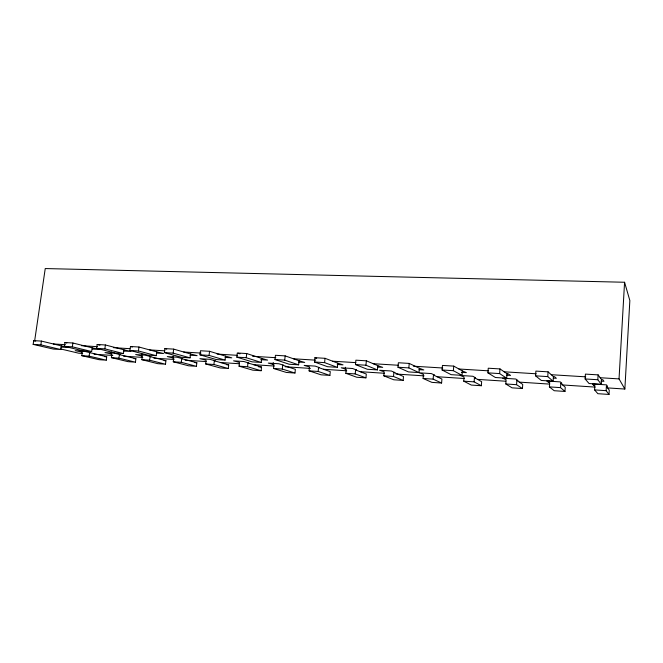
<?xml version="1.0" encoding="UTF-8"?>
<svg xmlns="http://www.w3.org/2000/svg" width="663" height="663" viewBox="0 0 663 663"><rect width="100%" height="100%" fill="white"/><g stroke="black" fill="none" stroke-linecap="round" stroke-linejoin="round"><path stroke-width="0.99" d="M607.598 387.913L624.861 389.04L629.85 300.538L624.571 282.256L45.241 268.556L34.667 340.749M624.861 389.04L619.035 378.896L624.571 282.256M609.007 394.444L606.131 390.673L606.396 386.256L607.557 386.33L606.512 384.871L592.473 383.968L593.7 385.435L594.844 385.51L594.578 389.902L597.852 393.689L609.007 394.444L609.256 390.184L606.396 386.256M593.7 385.435L593.824 383.371M601.3 384.325L597.819 379.742L598.109 374.877L585.412 374.106L585.114 378.946L589.075 383.537L601.3 384.325L601.581 379.65L598.109 374.877M564.967 391.443L560.542 387.631L560.823 383.297L561.942 383.371L560.326 381.896L546.793 381.026L548.583 382.501L549.693 382.576L549.395 386.885L554.193 390.714L564.967 391.443L565.241 387.258L560.823 383.297M553.108 381.217L547.754 376.609L548.077 371.844L535.878 371.098L535.547 375.838L541.348 380.463L553.108 381.217L553.414 376.634L548.077 371.844M548.583 382.501L548.724 380.454M522.436 388.543L516.56 384.689L516.875 380.438L517.952 380.512L515.797 379.029L502.745 378.192L506.126 379.742L505.811 383.976L512.035 387.838L522.436 388.543L522.734 384.441L516.875 380.438M506.723 378.233L507.054 373.741L499.993 368.926L488.258 368.214L487.902 372.855L495.394 377.504L506.723 378.233L499.637 373.592L487.902 372.855M499.637 373.592L499.993 368.926M481.338 385.742L481.653 381.706L474.451 377.686L474.12 381.863L481.338 385.742L471.277 385.062L463.735 381.167L464.075 377.007L460.246 375.449L472.835 376.261L475.495 377.753L474.451 377.686M462.036 375.357L462.393 370.949L453.749 366.117L442.461 365.429L442.072 369.987L451.122 374.661L462.036 375.357L453.368 370.692L442.072 369.987M453.368 370.692L453.749 366.117M441.599 383.04L441.931 379.07L433.478 375.018L433.13 379.128L441.599 383.04L431.87 382.369L423.093 378.457L423.45 374.371L419.207 372.805L431.373 373.592L434.48 375.084L433.478 375.018M418.975 372.589L419.356 368.263L409.228 363.415L398.364 362.752L397.957 367.227L408.449 371.91L418.975 372.589L408.831 367.907L397.957 367.227M403.154 380.413L403.502 376.509L393.88 372.449L393.515 376.485L403.154 380.413L393.739 379.775L383.819 375.83L384.192 371.819L379.559 370.252L391.311 371.007L394.858 372.507L393.88 372.449M408.831 367.907L409.228 363.415M377.438 369.913L377.835 365.669L366.357 360.813L355.882 360.175L355.459 364.567L367.285 369.266L377.438 369.913L365.935 365.222L355.459 364.567M365.935 365.222L366.357 360.813M365.935 377.877L366.308 374.04L355.6 369.962L355.211 373.924L365.935 377.877L356.818 377.255L345.837 373.302L346.227 369.349L341.238 367.783L352.6 368.512L356.545 370.02L355.6 369.962M337.351 367.335L337.765 363.158L325.036 358.31L314.933 357.697L314.486 361.998L327.547 366.705L337.351 367.335L324.588 362.628L314.486 361.998M345.29 369.291L345.498 367.252M329.892 375.424L330.282 371.645L318.563 367.551L318.157 371.454L329.892 375.424L321.066 374.819L309.082 370.849L309.488 366.962L304.168 365.396L315.165 366.1L319.475 367.609L318.563 367.551M324.588 362.628L325.036 358.31M294.977 373.045L295.366 369.324L282.711 365.222L282.297 369.059L294.977 373.045L286.416 372.457L273.504 368.471L273.927 364.65L268.3 363.084L278.932 363.772L283.59 365.28L282.711 365.222M298.64 364.849L299.071 360.747L285.173 355.89L275.435 355.293L274.971 359.52L289.167 364.236L298.64 364.849L284.717 360.133L274.971 359.52M284.717 360.133L285.173 355.89M273.048 364.592L273.28 362.537M261.23 362.437L261.686 358.41L246.711 353.553L237.296 352.981L236.824 357.133L252.081 361.849L261.23 362.437L246.23 357.722L236.824 357.133M261.123 370.733L261.529 367.078L247.987 362.968L247.564 366.738L261.123 370.733L252.818 370.169L239.045 366.175L239.484 362.412L233.558 360.846L243.868 361.509L248.84 363.026L247.987 362.968M246.23 357.722L246.711 353.553M228.279 368.495L228.702 364.89L214.348 360.78L213.909 364.493L228.279 368.495L220.224 367.948L205.654 363.946L206.094 360.241L199.911 358.675L209.898 359.321L215.177 360.838L214.348 360.78M225.064 360.108L225.528 356.147L209.558 351.299L200.475 350.752L199.977 354.829L216.213 359.545L225.064 360.108L209.069 355.401L199.977 354.829M209.069 355.401L209.558 351.299M196.422 366.324L196.853 362.777L181.728 358.658L181.281 362.313L196.422 366.324L188.599 365.794L173.275 361.783L173.731 358.144L167.3 356.578L176.98 357.2L182.532 358.716L181.728 358.658M190.082 357.863L190.554 353.959L173.665 349.119L164.88 348.589L164.366 352.6L181.513 357.307L190.082 357.863L173.159 353.147L164.366 352.6M173.159 353.147L173.665 349.119M172.935 358.086L173.192 356.039M165.493 364.219L165.932 360.722L150.095 356.603L149.631 360.208L165.493 364.219L157.902 363.697L141.874 359.686L142.338 356.097L135.675 354.539L145.056 355.144L150.874 356.653L150.095 356.603M156.219 355.683L156.708 351.846L138.957 347.014L130.462 346.5L129.94 350.445L147.915 355.144L156.219 355.683L138.443 350.976L129.94 350.445M141.559 356.048L141.832 354.001M135.451 362.172L135.898 358.724L119.398 354.614L118.926 358.153L135.451 362.172L128.075 361.666L111.392 357.655L111.865 354.117L104.994 352.559L114.102 353.147L120.152 354.655L119.398 354.614M138.443 350.976L138.957 347.014M123.426 353.57L123.923 349.799L105.384 344.975L97.163 344.478L96.624 348.357L115.387 353.056L123.426 353.57L104.853 348.871L96.624 348.357M106.262 360.183L106.718 356.785L84.052 351.208L75.209 350.644L82.287 352.194L81.806 355.675L99.094 359.694L106.262 360.183L89.115 356.164L81.806 355.675M111.119 354.075L111.392 352.02M104.853 348.871L105.384 344.975M89.115 356.164L89.604 352.675L90.334 352.724M91.651 351.523L92.157 347.818L72.889 343.003L64.924 342.522L64.386 346.335L83.861 351.025L91.651 351.523L72.35 346.84L64.386 346.335M72.35 346.84L72.889 343.003M81.557 352.152L81.839 350.13M60.847 349.542L61.369 345.887L41.413 341.097L33.697 340.625L33.15 344.379L53.289 349.061L60.847 349.542L40.866 344.868L33.15 344.379M40.866 344.868L41.413 341.097M53.305 343.956L65.413 344.702M81.425 345.688L97.345 346.674M113.39 347.661L129.832 348.68M149.54 349.898L164.863 350.843M183.734 352.012L200.997 353.072M217.099 354.067L237.288 355.318M252.553 356.263L275.816 357.697M293.469 358.782L315.654 360.158M332.635 361.202L355.865 362.636M373.211 363.714L398.538 365.272M413.339 366.191L442.76 368.006M458.912 369.001L488.631 370.841M504.212 371.802L536.234 373.783M551.268 374.711L585.752 376.841M600.189 377.728L619.035 378.896M61.369 345.887L68.869 347.561L60.872 347.056M92.157 347.818L99.45 349.492L92.24 349.036M123.923 349.799L130.984 351.481L123.335 350.992M156.708 351.846L163.521 353.528L156.617 353.097M190.554 353.959L197.11 355.65L189.974 355.202M225.528 356.147L231.793 357.838L225.097 357.415M261.686 358.41L267.637 360.1L260.716 359.661M299.071 360.747L304.698 362.437L298.557 362.048M337.765 363.158L343.028 364.857L337.21 364.493M377.835 365.669L382.7 367.36L377.686 367.045M419.356 368.263L423.798 369.954L418.999 369.647M462.393 370.949L466.379 372.639L461.407 372.324M507.054 373.741L508.19 373.808L510.543 375.424L506.416 375.167M553.414 376.634L554.6 376.708L556.365 378.316L553.381 378.125M601.581 379.65L602.808 379.725L603.96 381.316L600.852 381.126M535.547 375.838L547.754 376.609M585.114 378.946L597.819 379.742M82.66 353.47L78.74 353.213L60.59 348.945M94.055 354.216L112.826 355.451M123.517 356.147L142.843 357.415M153.849 358.144L174.037 359.462M185.101 360.191L206.168 361.575M220.365 362.504L239.277 363.747M253.664 364.691L274.2 366.034M285.123 366.755L310.433 368.413M323.478 369.266L346.774 370.799M360.092 371.67L384.308 373.261M396.01 374.031L424.105 375.871M437.025 376.717L464.216 378.507M477.476 379.377L505.712 381.225M519.336 382.12L549.677 384.109M562.68 384.963L595.2 387.101M104.671 356.653L106.718 356.785M134.059 358.6L135.898 358.724M164.034 360.597L165.932 360.722M194.897 362.644L196.853 362.777M226.688 364.758L228.702 364.89M258.761 366.896L261.529 367.078M111.392 357.655L118.926 358.153M141.874 359.686L149.631 360.208M173.275 361.783L181.281 362.313M205.654 363.946L213.909 364.493M239.045 366.175L247.564 366.738M273.504 368.471L282.297 369.059M309.082 370.849L318.157 371.454M345.837 373.302L355.211 373.924M383.819 375.83L393.515 376.485M423.093 378.457L433.13 379.128M463.735 381.167L474.12 381.863M505.811 383.976L516.56 384.689M549.395 386.885L560.542 387.631M594.578 389.902L606.131 390.673M33.697 340.625L35.694 341.105M64.924 342.522L66.855 343.003M97.163 344.478L99.947 345.199M130.462 346.5L132.401 347.022M164.88 348.589L166.736 349.111M238.208 353.271L240.023 353.851M314.933 357.697L316.665 358.335"/></g></svg>
